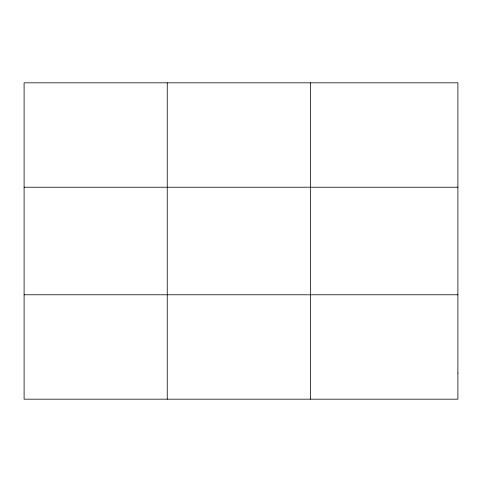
<?xml version="1.0" encoding="UTF-8"?>
<svg xmlns="http://www.w3.org/2000/svg" width="482" height="482" viewBox="0 0 482 482"><rect width="100%" height="100%" fill="white"/><g stroke="black" fill="none" stroke-linecap="round" stroke-linejoin="round"><path stroke-width="0.72" d="M167.254 82.82L167.254 399.18M310.408 82.82L310.408 399.18M24.1 187.221L457.9 187.221M24.1 294.779L457.9 294.779M457.9 373.08L457.9 399.18L24.1 399.18L24.1 82.82L457.9 82.82L457.9 373.08"/></g></svg>
